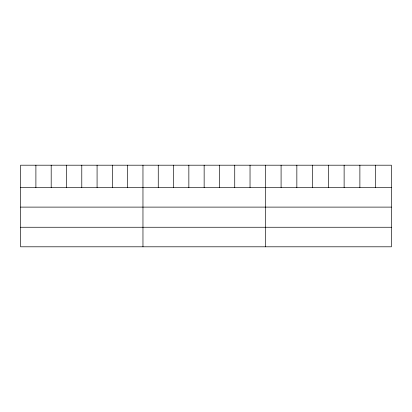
<?xml version="1.0" encoding="UTF-8"?>
<svg xmlns="http://www.w3.org/2000/svg" width="412" height="412" viewBox="0 0 412 412"><rect width="100%" height="100%" fill="white"/><g stroke="black" fill="none" stroke-linecap="round" stroke-linejoin="round"><path stroke-width="0.62" d="M391.4 187.563L391.4 246.803L20.6 246.803L20.6 165.197L391.4 165.197L391.4 187.563L20.6 187.563M20.6 207.112L391.4 207.112M20.6 227.254L391.4 227.254M375.641 165.197L375.641 187.563M359.882 165.197L359.882 187.563M344.123 165.197L344.123 187.563M328.364 165.197L328.364 187.563M312.605 165.197L312.605 187.563M296.846 165.197L296.846 187.563M281.087 165.197L281.087 187.563M265.328 165.197L265.328 246.803M250.032 165.197L250.032 187.563M234.737 165.197L234.737 187.563M219.442 165.197L219.442 187.563M204.146 165.197L204.146 187.563M188.851 165.197L188.851 187.563M173.555 165.197L173.555 187.563M158.26 165.197L158.26 187.563M142.964 165.197L142.964 246.803M127.669 165.197L127.669 187.563M112.373 165.197L112.373 187.563M97.078 165.197L97.078 187.563M81.782 165.197L81.782 187.563M66.486 165.197L66.486 187.563M51.191 165.197L51.191 187.563M35.896 165.197L35.896 187.563"/></g></svg>
